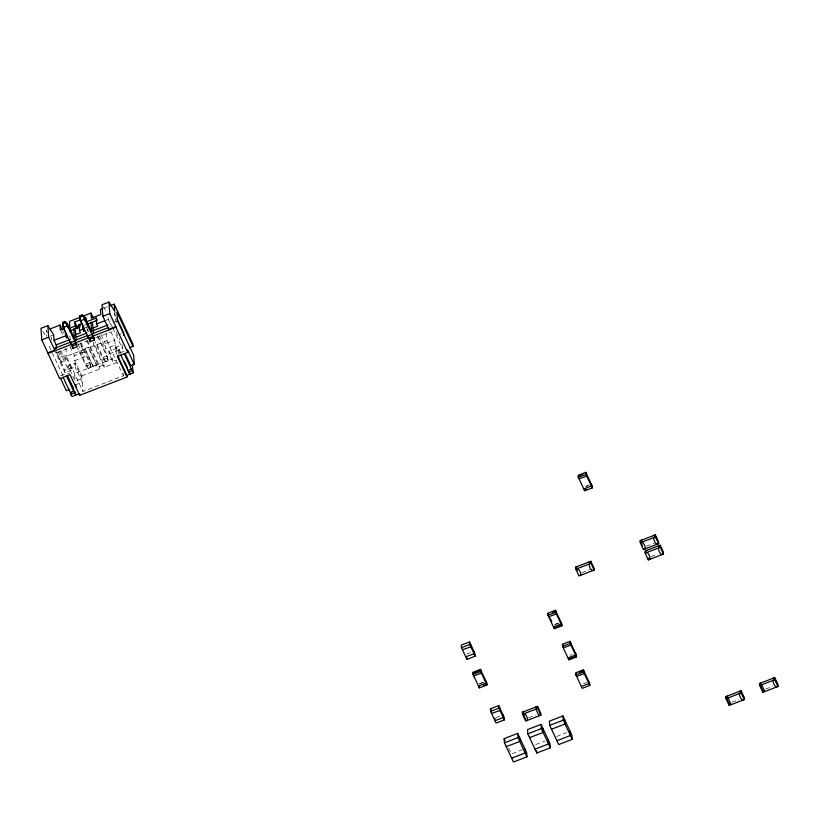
<?xml version="1.0" encoding="UTF-8"?>
<svg xmlns="http://www.w3.org/2000/svg" width="819" height="819" viewBox="0 0 819 819"><rect width="100%" height="100%" fill="white"/><g stroke="black" fill="none" stroke-linecap="round" stroke-linejoin="round"><path stroke-width="0.61" stroke-dasharray="4.09 3.07" d="M103.911 308.149L107.35 306.818M50.205 336.189L53.644 334.858M116.769 322.471L114.701 318.048L114.343 313.022L116.922 312.029M83.518 325.614L86.425 324.488M85.104 327.702L88.462 326.412M105.927 320.29L108.251 319.4L108.016 316.124M112.961 322.604L116.4 321.273M56.746 352.866L70.895 347.41M77.969 344.676L87.398 341.042M95.649 337.858L110.975 331.951M65.111 355.456L65.469 360.483L61.169 362.141L60.811 357.115L65.111 355.456L71.908 369.963L65.018 372.625L55.364 351.996M119.328 334.541L121.478 333.712M84.951 348.546L88.401 347.225L96.622 364.793L96.662 365.417L93.223 366.748L84.951 348.546L93.223 366.748M123.229 373.546L123.393 375.849L82.944 391.451L66.493 356.316L85.002 349.181M96.662 365.417L88.442 347.85L106.941 340.714L106.347 332.36M82.013 378.45L74.857 363.175L67.977 365.837L75.123 381.111L82.013 378.45L81.828 375.931L74.683 360.657L74.314 355.63L83.784 351.975L79.545 342.926M114.773 340.028L115.131 345.055L105.661 348.71L105.303 343.673L114.773 340.028L111.056 332.104M74.683 360.657L84.142 357.012L83.784 351.975M117.117 354.617L115.581 351.351L115.305 347.573L122.195 344.922L122.461 348.689L109.06 353.828L112.633 361.466L116.185 360.104M109.06 353.828L108.876 351.32L118.345 347.666L120.895 353.122M65.018 372.625L64.844 370.106L71.724 367.455L71.908 369.963M59.664 351.279L68.243 369.604L75.133 366.953L74.857 363.175M60.667 375.696L66.4 373.484L66.462 374.324M124.068 351.238L120.628 352.569L120.68 353.409M67.608 373.884L69.902 372.993M90.766 366.195L90.858 367.455L88.278 368.448L88.186 367.188L90.766 366.195L90.162 362.387L81.05 342.915M107.975 359.551L108.067 360.81L105.487 361.803L105.395 360.555L107.975 359.551L107.381 355.753L98.26 336.271M93.182 366.113L96.622 364.793M108.876 351.32L112.449 358.957L74.58 373.556L75.123 381.111M81.828 375.931L99.908 368.97L99.723 366.451L104.023 364.793L93.417 342.117M93.069 343.509L104.208 367.301L117.762 362.08M75.399 384.879L82.279 382.227L75.133 366.953M585.902 486.22L589.148 484.971M585.913 486.455L588.083 485.616M646.334 546.273L654.309 543.202M581.848 572.676L589.823 569.604M651.187 556.644L656.879 554.443M466.84 654.023L470.372 652.661M554.463 624.569L558.804 622.901M555.569 624.385L558.814 623.136M479.484 683.691L483.814 682.022M479.494 683.926L483.834 682.247M570.106 655.251L572.276 654.412M583.445 683.742L586.701 682.493M495.997 717.71L500.716 715.888M528.572 717.761L535.401 715.13M522.604 749.631L511.343 753.971L508.64 748.218M535.821 744.532L544.83 741.052M556.592 736.527L566.728 732.606M765.755 689.045L772.583 686.414M732.104 702.18L738.943 699.539M105.487 361.803L103.225 359.5L95.178 342.322M88.278 368.448L86.015 366.144L77.436 347.809M105.395 360.555L103.071 357.412L95.567 341.369M88.186 367.188L85.862 364.046L78.358 348.003M103.348 306.787L106.572 311.896M42.885 331.378L46.11 336.496M114.343 313.022L115.888 316.329M116.073 331.849L119.687 339.568M112.275 326.924L110.667 323.485L110.391 319.717M112.807 328.071L122.461 348.689M108.251 319.4L110.401 323.976L110.565 326.259M120.055 353.45L118.52 350.184L118.345 347.666M115.131 345.055L119.216 353.788M115.305 347.573L118.376 354.125M106.941 340.714L123.393 375.849M101.065 334.623L105.303 343.673M99.468 335.473L105.661 348.71M97.338 336.077L107.524 357.842L108.067 360.81M88.636 331.92L87.582 329.658L87.756 332.166M87.52 340.376L99.723 366.451M86.64 340.632L99.908 368.97M80.129 342.721L90.315 364.486L90.858 367.455M77.948 343.765L84.142 357.012M62.664 330.733L63.728 332.995M70.086 346.58L74.314 355.63M60.882 331.173L62.377 334.387M60.821 350.552L65.469 360.483M58.231 351.597L60.811 357.115M56.521 352.211L61.169 362.141M47.307 332.657L46.243 330.385L46.673 336.333M55.139 349.426L64.844 370.106M62.971 375.696L49.56 347.061L49.386 344.543M112.449 358.957L112.633 361.466M104.023 364.793L104.208 367.301M86.957 326.822L87.305 331.736M88.401 347.225L88.442 347.85M82.279 382.227L82.944 391.451M69.922 335.923L70.096 338.38M67.977 365.837L68.243 369.604M65.899 347.962L66.493 356.316M51.515 337.254L51.689 339.772M90.162 362.387L85.862 364.046L86.015 366.144L90.315 364.486L90.162 362.387M107.381 355.753L103.071 357.412L103.225 359.5L107.524 357.842L107.381 355.753"/><path stroke-width="1.23" d="M75.522 395.096C75.768 388.636 67.056 391.994 72.082 396.427L75.522 395.096L75.01 391.953M56.419 348.31L56.183 344.891L54.034 340.315L53.644 334.858L47.84 325.655L40.95 328.306L41.779 339.834L59.695 378.654L70.025 374.672L79.678 395.29L127.017 377.037L126.894 375.358L133.19 372.85L131.429 368.929L127.959 370.362L120.802 355.088M127.959 370.28L129.74 374.181L129.627 372.502L130.334 374.027M109.644 305.937L114.24 304.166L114.752 311.292L108.937 302.078L102.058 304.74L102.877 316.267L109.009 329.883M72.041 344.471A4.658 0.686 68.9 0 1 71.284 344.379L71.079 344.052A4.658 0.686 68.9 0 1 70.403 342.751L63.258 327.477L62.561 322.41L65.151 321.417L67.404 323.72L74.447 338.329L73.864 329.351A4.658 0.686 68.9 0 1 75.502 331.071L76.167 340.325M82.361 314.772L91.923 334.449A4.658 0.686 68.9 0 0 92.598 335.749L92.793 336.077A4.658 0.686 68.9 0 0 93.561 336.179L89.261 337.837A4.658 0.686 68.9 0 1 88.493 337.745L88.288 337.418A4.658 0.686 68.9 0 1 87.623 336.107L80.467 320.833L79.781 315.776L82.361 314.772L84.623 317.076L91.656 331.695L91.083 322.706A4.658 0.686 68.9 0 1 92.721 324.437L93.386 333.691M62.654 323.669L65.233 322.676L65.151 321.417M79.873 317.025L82.453 316.032M49.693 329.064L60.012 325.082L62.131 329.607M80.805 317.055L69.482 321.427L69.84 326.453M83.077 316.185L91.001 313.124L93.12 317.649M102.764 308.589L100.471 309.469L100.829 314.506L91.359 318.161L91.001 313.124M76.198 328.429L75.133 326.146L74.826 321.949L80.426 319.789M63.923 328.736L60.381 330.108L60.012 325.082M69.625 328.265L75.133 326.146M75.757 334.633L80.497 332.811L79.423 330.518L79.003 324.652L82.443 323.321M86.773 324.375L97.287 320.301L96.212 318.007L86.312 321.826L86.015 317.629M41.779 339.834L48.659 337.182L47.84 325.655M102.877 316.267L109.766 313.616L108.937 302.078M77.119 328.624L76.976 326.535L80.334 325.235M69.564 331.009L80.078 326.945L79.003 324.652M54.034 340.315L65.653 335.831L65.315 331.132M79.423 330.518L82.862 329.187L82.524 324.498M92.977 327.999L97.707 326.167L96.632 323.884L104.771 320.741M56.183 344.891L70.321 339.435M76.218 337.162L86.824 333.077M92.721 330.804L108.036 324.887M70.956 341.973L54.607 348.28L54.781 350.798M88.165 335.329L75.256 340.315L75.44 342.833L77.232 346.652L72.922 348.31L71.11 344.103M108.825 327.365L92.475 333.671L92.649 336.189L94.441 340.008L90.141 341.666L88.319 337.459M70.403 342.751L74.713 341.093A4.658 0.686 68.9 0 0 75.379 342.393L75.583 342.721A4.658 0.686 68.9 0 0 76.351 342.813L73.116 344.062M87.623 336.107L91.923 334.449M47.85 352.825L54.74 350.163L48.659 337.182M108.958 329.248L115.848 326.597L109.766 313.616M47.901 353.45L71.14 344.492M75.44 342.833L88.35 337.848M92.649 336.189L115.888 327.221L115.848 326.597M72.922 348.31L72.748 345.792L77.047 344.134M90.141 341.666L89.957 339.148L94.257 337.489L94.441 340.008M129.566 347.727L133.006 346.396L132.832 343.878L114.24 304.166M125.112 353.48L130.856 365.755L134.306 364.424L127.508 349.918L127.692 352.426L117.363 356.419L127.017 377.037M69.758 389.322L66.308 390.653L60.565 378.378M71.007 394.134L74.447 392.803M128.665 371.887L132.115 370.567M585.8 472.338L578.214 475.266L578.357 477.354L584.664 490.827L592.26 487.899L592.106 485.81L585.8 472.338L585.954 474.426L592.26 487.899M579.514 475.501L582.759 474.252M578.357 477.354L585.954 474.426M584.449 490.171L586.619 489.332M640.151 540.714L655.333 534.858L658.486 541.594L658.63 543.673L643.447 549.529L640.294 542.792L640.151 540.714L641.727 544.082M656.971 539.762L654.872 535.268L653.429 535.585M575.655 567.117L590.837 561.261L593.99 567.997L594.144 570.075L578.961 575.931L575.808 569.195L575.655 567.117L577.231 570.485M591.431 563.922L590.386 561.67L588.943 561.988M640.294 542.792L655.476 536.936L655.333 534.858M575.808 569.195L590.99 563.339L590.837 561.261M643.908 549.119C647.594 550.133 642.792 539.793 640.755 542.383L640.642 540.765L642.045 539.977M658.138 543.621C656.183 546.744 651.3 536.445 654.985 536.885L654.872 535.268M579.422 575.522C583.108 576.535 578.296 566.195 576.269 568.785L576.146 567.168L577.559 566.379M660.186 545.219L645.003 551.074L645.147 553.153L648.3 559.889L663.482 554.033L663.339 551.955L660.186 545.219L660.329 547.297L663.482 554.033M645.147 553.153L660.329 547.297M648.761 559.479C652.446 560.503 647.645 550.153 645.607 552.743L645.495 551.126L646.897 550.348M662.991 553.992C661.035 557.104 656.142 546.816 659.838 547.256L659.725 545.638L658.281 545.956M469.522 641.932L461.271 645.116L461.455 647.686L466.943 659.397L475.184 656.214L475 653.644L469.522 641.932L469.707 644.502L475.184 656.214M555.456 610.278L547.86 613.206L548.013 615.284L554.32 628.757L561.906 625.829L561.762 623.75L555.456 610.278L555.599 612.356L561.906 625.829M552.415 612.182L555.661 610.933L556.244 611.957M461.455 647.686L469.707 644.502M548.013 615.284L555.599 612.356M554.105 628.101L561.691 625.173L560.974 622.061M480.466 669.389L472.88 672.317L473.024 674.406L479.33 687.878L486.926 684.95L486.773 682.862L480.466 669.389L480.62 671.478L486.926 684.95M473.095 672.972L480.681 670.044L481.255 671.078M473.024 674.406L480.62 671.478M562.418 644.297L570.004 641.369L576.31 654.842L576.463 656.92L568.877 659.848L562.561 646.375L562.418 644.297L563.206 645.976M562.561 646.375L570.157 643.447L570.004 641.369M483.456 685.544L486.711 684.295L485.984 681.183M575.522 653.152L576.248 656.265L568.662 659.193L568.54 657.575M583.353 669.87L575.757 672.798L575.911 674.876L582.217 688.349L589.803 685.421L589.66 683.343L583.353 669.87L583.497 671.949L589.803 685.421M579.228 672.194L582.473 670.935M575.911 674.876L583.497 671.949M490.438 708.793L498.689 705.609L504.166 717.321L504.35 719.891L496.099 723.075L490.622 711.363L490.438 708.793L491.165 710.349M490.622 711.363L498.873 708.179L498.689 705.609M522.379 712.202L537.561 706.347L540.714 713.083L540.868 715.161L525.685 721.017L522.532 714.281L522.379 712.202L523.955 715.571M522.532 714.281L537.714 708.425L537.561 706.347M526.146 720.597C529.832 721.621 525.02 711.281 522.993 713.861L522.87 712.243L524.283 711.465M504.146 738.615L517.669 733.404L526.658 752.6L526.955 756.817L513.441 762.028L504.453 742.833L504.146 738.615L505.047 740.54M541.021 724.395L527.508 729.606L527.805 733.824L536.793 753.019L550.317 747.808L550.01 743.591L541.021 724.395L541.328 728.613L550.317 747.808M562.919 715.949L549.395 721.16L549.703 725.378L558.691 744.573L572.205 739.362L571.908 735.145L562.919 715.949L563.226 720.167L572.205 739.362M504.453 742.833L517.977 737.622L517.669 733.404M527.805 733.824L541.328 728.613M549.703 725.378L563.226 720.167M725.921 696.611L741.103 690.755L744.256 697.491L744.399 699.569L729.217 705.425L726.064 698.689L725.921 696.611L726.975 698.853M759.571 683.486L774.743 677.63L777.896 684.367L778.05 686.445L762.868 692.301L759.715 685.564L759.571 683.486L760.616 685.728M777.446 684.776L774.293 678.04L772.849 678.357M743.795 697.901L740.642 691.164L739.199 691.482M762.806 690.765L760.175 685.145L761.598 684.602L764.751 691.338M729.156 703.89L726.525 698.279L727.948 697.727L731.101 704.463M759.715 685.564L774.897 679.709L774.743 677.63M726.064 698.689L741.246 692.833L741.103 690.755M743.908 699.518C741.953 702.641 737.069 692.342 740.755 692.782L740.642 691.164M777.559 686.394C775.593 689.516 770.71 679.217 774.405 679.657L774.293 678.04M71.693 393.161L71.673 393.663M84.101 319.113L85.841 321.468M65.233 322.676L67.557 325.819L74.713 341.093M66.892 325.747L68.632 328.112M132.658 365.52L132.361 365.059L133.19 372.85M774.897 679.709L778.05 686.445M741.246 692.833L744.399 699.569M655.476 536.936L658.63 543.673M641.277 543.499L642.331 545.751M590.99 563.339L594.144 570.075M561.691 625.173L561.107 623.914L553.511 626.842M576.248 656.265L575.655 655.005L568.069 657.933M570.157 643.447L576.463 656.92M550.225 618.253L551.801 621.621M537.714 708.425L540.868 715.161M524.037 716.113L525.614 719.481M517.977 737.622L526.955 756.817M498.873 708.179L504.35 719.891M486.711 684.295L486.117 683.036L478.531 685.964M133.006 346.396L116.922 312.029L117.547 320.833L133.64 355.2L134.306 364.424M116.922 318.54L123.638 332.883L123.812 335.391M115.888 327.221L127.692 352.426M124.242 353.757L131.398 369.031M124.365 361.271L127.518 368.007M117.782 355.886L126.894 375.358M89.24 337.623L89.957 339.148M82.862 329.187L83.937 331.48L83.599 326.791M74.826 321.949L76.976 326.535M72.031 344.267L72.748 345.792M65.653 335.831L66.728 338.124L66.39 333.425M75.266 384.449L76.341 386.742M67.967 376.832L73.198 388.001M66.994 375.45L76.116 394.942L79.556 393.622L79.678 395.29M66.585 376.003L73.73 391.277M63.145 377.334L70.291 392.608M79.781 315.776L80.467 320.833L84.766 319.175L84.623 317.076M62.561 322.41L63.258 327.477L67.557 325.819L67.404 323.72M81.091 320.27L81.542 323.126M63.882 326.914L64.332 329.77M762.724 690.222L762.868 692.301M761.465 682.749L760.063 683.527L760.175 685.145M729.074 703.347L729.217 705.425M727.815 695.874L726.412 696.662L726.525 698.279M648.157 557.811L648.3 559.889M591.318 484.131L592.045 487.244L591.451 485.984L583.865 488.912M593.54 568.406L593.652 570.024C591.687 573.146 586.803 562.848 590.499 563.288L590.386 561.67M586.588 474.027L586.015 472.993L586.742 476.105L579.135 478.808M578.429 475.921L578.542 477.538M588.871 681.654L589.588 684.766L589.004 683.507L581.408 686.435M584.142 671.549L583.558 670.515L584.285 673.627L576.678 676.33M575.972 673.443L576.085 675.061M570.792 643.048L570.219 642.014L570.945 645.126L563.339 647.829M568.724 657.77L568.877 659.848M570.106 731.306L570.413 735.523L556.889 740.734L556.859 740.212M562.633 644.942L562.745 646.56M564.721 719.788L565.018 724.006L551.494 729.217L551.463 728.695M555.661 610.933L556.388 614.045L548.781 616.738M548.075 613.861L548.187 615.479M548.218 739.752L548.515 743.969L535.002 749.18L534.961 748.658M542.823 728.234L543.12 732.452L529.606 737.663L529.565 737.141M540.264 713.492L540.376 715.11M538.953 715.663L535.821 709.152L537.223 708.374L537.11 706.756L535.667 707.073M536.64 750.91L536.793 753.019M524.856 748.761L525.163 752.978L511.64 758.189L511.609 757.667M519.471 737.243L519.768 741.461L506.244 746.672L506.214 746.15M503.071 714.977L503.255 717.546L495.004 720.73L494.819 718.161M499.785 707.954L499.969 710.523L491.697 713.38M480.681 670.044L481.408 673.157L473.802 675.859M479.187 685.79L479.33 687.878M479.002 685.605L479.115 687.223M473.904 651.3L474.088 653.869L465.816 656.736M470.618 644.277L470.802 646.846L462.53 649.702M466.82 657.677L466.943 659.397M96.212 318.007L96.632 323.884"/></g></svg>
